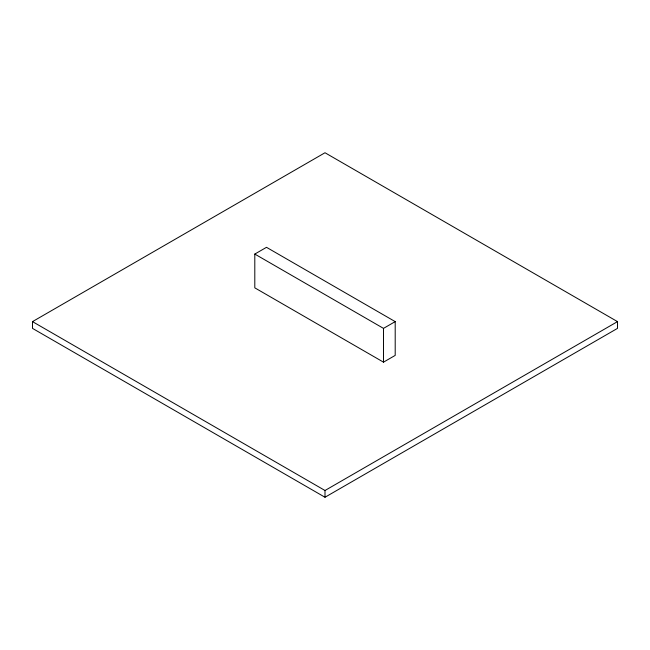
<?xml version="1.0" encoding="UTF-8"?>
<svg xmlns="http://www.w3.org/2000/svg" width="650" height="650" viewBox="0 0 650 650"><rect width="100%" height="100%" fill="white"/><g stroke="black" fill="none" stroke-linecap="round" stroke-linejoin="round"><path stroke-width="0.97" d="M32.5 321.62L325 152.75L617.5 321.62L617.5 328.38L325 497.25L32.5 328.38L32.5 321.62L325 490.498L617.5 321.62M254.8 254.069L266.5 247.317L395.2 321.62L395.2 355.396L383.5 362.156L254.8 287.844L254.8 254.069L383.5 328.38L395.2 321.62M383.5 328.38L383.5 362.156M325 490.498L325 497.25"/></g></svg>
